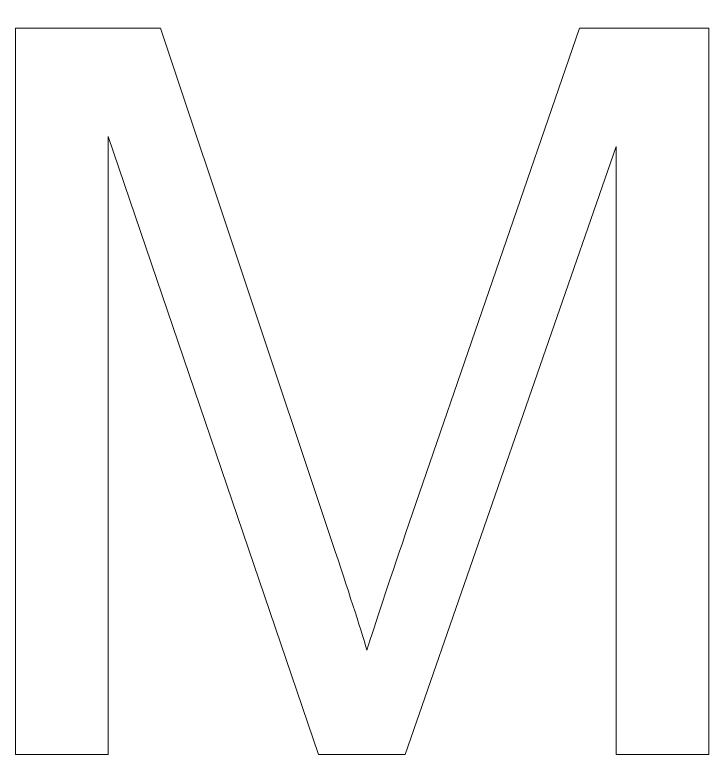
# Model space of a CAD drawing. Header units: millimetres. Extents: x 33157 to 59611, y -29750 to 1750.
# Drawn here: x 53885.935 to 53887.844, y 457.155 to 459.219 of the extents above; entities that cross this region are included whole.
import ezdxf

# ---------------------------------------------------------------- set-up
doc = ezdxf.new("R2010")
doc.units = ezdxf.units.MM
doc.layers.get('0').update_dxf_attribs({"lineweight": 18})

msp = doc.modelspace()

# ---------------------------------------------------------------- linework, layer by layer
msp.add_open_spline([(53885.9363, 457.1862), (53885.9363, 457.1862), (53885.9363, 459.1823), (53885.9363, 459.1823), (53885.9363, 459.1823), (53886.3341, 459.1823), (53886.3341, 459.1823), (53886.3341, 459.1823), (53886.8063, 457.769), (53886.8063, 457.769), (53886.85, 457.6375), (53886.8821, 457.5389), (53886.9016, 457.4734), (53886.9244, 457.5459), (53886.9597, 457.6528), (53887.008, 457.7936), (53887.008, 457.7936), (53887.4858, 459.1823), (53887.4858, 459.1823), (53887.4858, 459.1823), (53887.8413, 459.1823), (53887.8413, 459.1823), (53887.8413, 459.1823), (53887.8413, 457.1862), (53887.8413, 457.1862), (53887.8413, 457.1862), (53887.5866, 457.1862), (53887.5866, 457.1862), (53887.5866, 457.1862), (53887.5866, 458.857), (53887.5866, 458.857), (53887.5866, 458.857), (53887.0066, 457.1862), (53887.0066, 457.1862), (53887.0066, 457.1862), (53886.7682, 457.1862), (53886.7682, 457.1862), (53886.7682, 457.1862), (53886.191, 458.8853), (53886.191, 458.8853), (53886.191, 458.8853), (53886.191, 457.1862), (53886.191, 457.1862), (53886.191, 457.1862), (53885.9363, 457.1862), (53885.9363, 457.1862)], degree=3, knots=[0, 0, 0, 0, 134611.656288, 134611.656288, 134611.656288, 269223.312576, 269223.312576, 269223.312576, 403834.968864, 403834.968864, 403834.968864, 538446.625152, 538446.625152, 538446.625152, 673058.28144, 673058.28144, 673058.28144, 807669.937728, 807669.937728, 807669.937728, 942281.594016, 942281.594016, 942281.594016, 1076893.250304, 1076893.250304, 1076893.250304, 1211504.906592, 1211504.906592, 1211504.906592, 1346116.562879, 1346116.562879, 1346116.562879, 1480728.219167, 1480728.219167, 1480728.219167, 1615339.875455, 1615339.875455, 1615339.875455, 1749951.531743, 1749951.531743, 1749951.531743, 1884563.188031, 1884563.188031, 1884563.188031, 2019174.844319, 2019174.844319, 2019174.844319, 2019174.844319])

doc.saveas('drawing.dxf')
